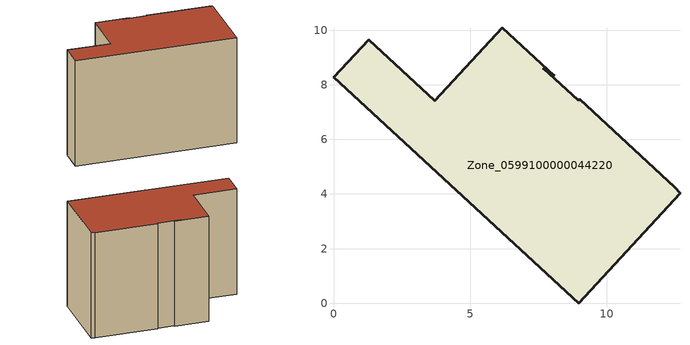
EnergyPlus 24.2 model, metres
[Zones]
Zone_0599100000044220
 floor ground (C_G): 9.01,7.47 12.49,4.25 12.69,4.02 8.98,0 0,8.27 1.28,9.66 3.71,7.42 6.18,10.09 8.08,8.33 7.68,8.61 8.97,7.43 z0
 wall outside (C_F): 8.08,8.33 6.18,10.09 3.71,7.42 1.28,9.66 0,8.27 8.98,0 12.69,4.02 12.49,4.25 9.01,7.47 8.97,7.43 7.68,8.61 8.08,8.33 z0:8.39
 roof outside (C_R): 8.97,7.43 7.68,8.61 8.08,8.33 6.18,10.09 3.71,7.42 1.28,9.66 0,8.27 8.98,0 12.69,4.02 12.49,4.25 9.01,7.47 z8.39
[BUILDING]
Pand.0599100000044220: North Axis=0; Terrain=City; Loads Convergence Tolerance Value=0.04; Temperature Convergence Tolerance Value=0.4; Solar Distribution=FullExterior; Maximum Number of Warmup Days=25; Minimum Number of Warmup Days=1
[Site:Location]
Rotterdam.The.Hague.AP_ZH_NLD Design_Conditions: Latitude=51.96; Longitude=4.45; Time Zone=1; Elevation=-4.5
[SITE:GROUNDTEMPERATURE:BUILDINGSURFACE]
18, 18, 18, 18, 18, 18, 18, 18, 18, 18, 18, 18
[MATERIAL] Thermal Absorptance=0.9; Solar Absorptance=0.7; Visible Absorptance=0.7
Name | Roughness | Thickness | Conductivity | Density | Specific Heat
G.TC.1975-1991 | MediumSmooth | 0.15 | 0.288461 | 540 | 1210
F.TC.1975-1991 | Rough | 0.3 | 0.230769 | 1920 | 840
R.TC.1975-1991 | MediumRough | 0.2 | 0.153846 | 1500 | 1000
[CONSTRUCTION]
C_G: G.TC.1975-1991
C_F: F.TC.1975-1991
C_R: R.TC.1975-1991
[ZONE]
Zone_0599100000044220: Type=1; Multiplier=1; Ceiling Height=Autocalculate; Volume=Autocalculate; Floor Area=autocalculate; Part of Total Floor Area=Yes
[ZONEINFILTRATION:DESIGNFLOWRATE]
Infil_Zone_0599100000044220: Zone or ZoneList or Space or SpaceList=Zone_0599100000044220; Schedule=AlwaysOn; Design Flow Rate Calculation Method=Flow/Area; Flow Rate per Floor Area=0.003; Constant Term Coefficient=1; Temperature Term Coefficient=0; Velocity Term Coefficient=0; Velocity Squared Term Coefficient=0
[HVACTEMPLATE:ZONE:IDEALLOADSAIRSYSTEM]
Zone_0599100000044220: Maximum Heating Supply Air Temperature=50; Minimum Cooling Supply Air Temperature=13; Maximum Heating Supply Air Humidity Ratio=0.0156; Minimum Cooling Supply Air Humidity Ratio=0.0077; Heating Limit=NoLimit; Cooling Limit=NoLimit; Dehumidification Control Type=ConstantSensibleHeatRatio; Cooling Sensible Heat Ratio=0.7; Dehumidification Setpoint=60; Humidification Control Type=None; Humidification Setpoint=30; Outdoor Air Method=None; Outdoor Air Flow Rate per Person=0.00944; Outdoor Air Flow Rate per Zone Floor Area=0; Outdoor Air Flow Rate per Zone=0; Demand Controlled Ventilation Type=None; Outdoor Air Economizer Type=NoEconomizer; Heat Recovery Type=None; Sensible Heat Recovery Effectiveness=0.7; Latent Heat Recovery Effectiveness=0.65
[ZONECONTROL:THERMOSTAT]
ThermostatControl_Zone_0599100000044220: Zone or ZoneList=Zone_0599100000044220; Control Type Schedule=DualSetpointControlType; Control 1=Thermostat_Zone_0599100000044220; Temperature Difference Between Cutout And Setpoint=0
[THERMOSTATSETPOINT:DUALSETPOINT]
Thermostat_Zone_0599100000044220: Heating Setpoint Temperature Schedule=HeatingSetpoint_Zone_0599100000044220; Cooling Setpoint Temperature Schedule=CoolingSetpoint_Zone_0599100000044220
[SCHEDULE:COMPACT]
HeatingSetpoint_Zone_0599100000044220: Through: 12/31, For: AllDays, Until: 24:00, 21
CoolingSetpoint_Zone_0599100000044220: Through: 12/31, For: AllDays, Until: 24:00, 24
DualSetpointControlType: Through: 12/31, For: AllDays, Until: 24:00, 4
AlwaysOn: Through: 12/31, For: AllDays, Until: 24:00, 1
